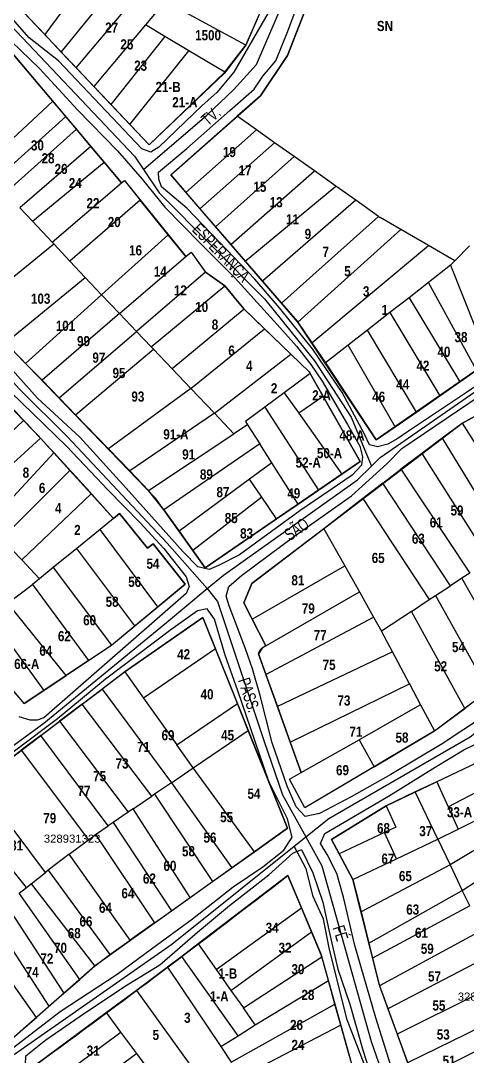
# Model space of a CAD drawing. Extents: x 206155 to 208014, y 4847439 to 4850017.
# Drawn here: x 207093.9 to 207204, y 4849237.2 to 4849492.7 of the extents above; entities that cross this region are included whole.
import ezdxf
from ezdxf.enums import TextEntityAlignment as Align

# ---------------------------------------------------------------- set-up
doc = ezdxf.new("R2010")
doc.units = 0
doc.header["$LTSCALE"] = 1.5
doc.header["$MEASUREMENT"] = 0
for name, color, linetype in [('CD-MALHA-LOTES', 40, 'CONTINUOUS'), ('CD_TXT_QUADRA', 7, 'CONTINUOUS'), ('HD-VALAS-DRENOS', 170, 'CONTINUOUS'), ('RU-QUADRAS', 6, 'CONTINUOUS'), ('SV-EIXO-RUA-N-PAV', 6, 'CONTINUOUS'), ('SV-RUA-NAO-PAV-S-GUIA-C-GUIA', 7, 'CONTINUOUS'), ('SV-TXT-RUA-N-PAV-S-GUIA-C-GUIA', 7, 'CONTINUOUS'), ('Th_NmrPort', 7, 'CONTINUOUS')]:
    doc.layers.add(name, color=color, linetype=linetype)
doc.styles.add('ARIAL', font='ARIAL.TTF')
doc.styles.get("Standard").update_dxf_attribs({"font": 'swisscbo.ttf'})

msp = doc.modelspace()

# ---------------------------------------------------------------- linework, layer by layer
at = {"layer": 'CD-MALHA-LOTES', "linetype": 'Continuous'}
for p, q in [((207178.29, 4849531.77), (207159.67, 4849484.16)), ((207112.61, 4849506.67), (207099.85, 4849489.32)), ((207103.94, 4849484.99), (207118.81, 4849503.3)), ((207149.41, 4849486.68), (207156.13, 4849502.1)), ((207107.59, 4849481.13), (207123.89, 4849500.54)), ((207129.5, 4849497.49), (207124.69, 4849491.72)), ((207149.41, 4849486.68), (207129.5, 4849497.49)), ((207094.99, 4849494.46), (207099.85, 4849489.32)), ((207124.69, 4849491.72), (207111.97, 4849476.49)), ((207129.45, 4849488.88), (207124.69, 4849491.72)), ((207099.85, 4849489.32), (207103.94, 4849484.99)), ((207129.45, 4849488.88), (207116.17, 4849472.05)), ((207135.4, 4849485.34), (207129.45, 4849488.88)), ((207144.26, 4849480.06), (207149.41, 4849486.68)), ((207103.94, 4849484.99), (207107.59, 4849481.13)), ((207120.85, 4849467.1), (207135.4, 4849485.34)), ((207144.26, 4849480.06), (207135.4, 4849485.34)), ((207159.67, 4849484.16), (207153.04, 4849474.21)), ((207107.59, 4849481.13), (207111.97, 4849476.49)), ((207125.58, 4849462.09), (207144.26, 4849480.06)), ((207111.97, 4849476.49), (207116.17, 4849472.05)), ((207153.04, 4849474.21), (207147.32, 4849469.16)), ((207084.27, 4849456.52), (207101.86, 4849472.86)), ((207105.04, 4849469.08), (207101.86, 4849472.86)), ((207116.17, 4849472.05), (207120.85, 4849467.1)), ((207105.04, 4849469.08), (207087.41, 4849453.21)), ((207107.66, 4849465.95), (207105.04, 4849469.08)), ((207152.09, 4849465.78), (207147.32, 4849469.16)), ((207120.85, 4849467.1), (207125.58, 4849462.09)), ((207107.66, 4849465.95), (207090.19, 4849450.27)), ((207111.21, 4849461.72), (207107.66, 4849465.95)), ((207134.64, 4849450.39), (207152.09, 4849465.78)), ((207156.51, 4849462.65), (207152.09, 4849465.78)), ((207111.21, 4849461.72), (207093.68, 4849446.58)), ((207114.49, 4849457.82), (207111.21, 4849461.72)), ((207138.11, 4849446.36), (207156.51, 4849462.65)), ((207161.37, 4849459.2), (207156.51, 4849462.65)), ((207141.96, 4849441.9), (207161.37, 4849459.2)), ((207166.32, 4849455.68), (207161.37, 4849459.2)), ((207096.81, 4849443.27), (207114.49, 4849457.82)), ((207118.78, 4849452.7), (207114.49, 4849457.82)), ((207118.78, 4849452.7), (207119.5, 4849453.31)), ((207119.5, 4849453.31), (207123.4, 4849448.47)), ((207145.71, 4849437.56), (207166.32, 4849455.68)), ((207171.58, 4849451.95), (207166.32, 4849455.68)), ((207101.7, 4849438.1), (207118.78, 4849452.7)), ((207149.29, 4849433.4), (207171.58, 4849451.95)), ((207176.55, 4849448.43), (207171.58, 4849451.95)), ((207123.4, 4849448.47), (207106.05, 4849433.42)), ((207130.29, 4849439.94), (207123.4, 4849448.47)), ((207134.64, 4849450.39), (207138.11, 4849446.36)), ((207176.55, 4849448.43), (207153.56, 4849428.46)), ((207182.16, 4849444.44), (207176.55, 4849448.43)), ((207093.68, 4849446.58), (207096.81, 4849443.27)), ((207138.11, 4849446.36), (207141.96, 4849441.9)), ((207096.81, 4849443.27), (207101.7, 4849438.1)), ((207158.25, 4849423.02), (207182.16, 4849444.44)), ((207182.16, 4849444.44), (207182.52, 4849444.19)), ((207187.61, 4849441.23), (207182.52, 4849444.19)), ((207141.96, 4849441.9), (207145.71, 4849437.56)), ((207162.24, 4849418.34), (207187.61, 4849441.23)), ((207194.47, 4849437.26), (207187.61, 4849441.23)), ((207102.12, 4849437.65), (207101.7, 4849438.1)), ((207130.29, 4849439.94), (207113.95, 4849425.21)), ((207134.63, 4849434.57), (207130.29, 4849439.94)), ((207082.92, 4849422.03), (207102.12, 4849437.65)), ((207106.05, 4849433.42), (207102.12, 4849437.65)), ((207134.63, 4849434.57), (207135.91, 4849435.67)), ((207135.91, 4849435.67), (207139.48, 4849430.68)), ((207145.71, 4849437.56), (207149.29, 4849433.4)), ((207165.69, 4849413.3), (207194.47, 4849437.26)), ((207200.93, 4849433.5), (207194.47, 4849437.26)), ((207200.93, 4849433.5), (207204.57, 4849437.22)), ((207106.05, 4849433.42), (207109.82, 4849429.36)), ((207118.28, 4849420.48), (207134.63, 4849434.57)), ((207149.29, 4849433.4), (207153.56, 4849428.46)), ((207200.93, 4849433.5), (207199.86, 4849432.41)), ((207139.48, 4849430.68), (207122.48, 4849416.06)), ((207144.28, 4849427.29), (207139.48, 4849430.68)), ((207199.86, 4849432.41), (207194.45, 4849428.14)), ((207199.86, 4849432.41), (207209.32, 4849408.64)), ((207090.19, 4849413.27), (207109.82, 4849429.36)), ((207109.82, 4849429.36), (207113.85, 4849425.12)), ((207153.56, 4849428.46), (207158.25, 4849423.02)), ((207194.45, 4849428.14), (207189.65, 4849424.4)), ((207206.26, 4849406.48), (207194.45, 4849428.14)), ((207113.85, 4849425.12), (207113.95, 4849425.21)), ((207126.11, 4849412.26), (207144.28, 4849427.29)), ((207148.99, 4849421.58), (207144.28, 4849427.29)), ((207113.85, 4849425.12), (207095.12, 4849408.19)), ((207118.28, 4849420.48), (207113.85, 4849425.12)), ((207158.25, 4849423.02), (207162.07, 4849418.59)), ((207189.65, 4849424.4), (207184.93, 4849420.71)), ((207189.65, 4849424.4), (207202.21, 4849403.64)), ((207118.28, 4849420.48), (207099.18, 4849404.02)), ((207122.48, 4849416.06), (207118.28, 4849420.48)), ((207148.99, 4849421.58), (207131.23, 4849406.88)), ((207154.02, 4849416.74), (207148.99, 4849421.58)), ((207184.93, 4849420.71), (207179.43, 4849416.42)), ((207184.93, 4849420.71), (207197.24, 4849400.16)), ((207162.07, 4849418.59), (207162.24, 4849418.34)), ((207162.24, 4849418.34), (207165.69, 4849413.3)), ((207094.61, 4849394.1), (207073.59, 4849416)), ((207103.41, 4849399.66), (207122.48, 4849416.06)), ((207122.48, 4849416.06), (207126.11, 4849412.26)), ((207135.89, 4849401.98), (207154.02, 4849416.74)), ((207160.5, 4849410.5), (207154.02, 4849416.74)), ((207179.43, 4849416.42), (207174.65, 4849412.69)), ((207191.47, 4849396.18), (207179.43, 4849416.42)), ((207095.12, 4849408.19), (207090.19, 4849413.27)), ((207165.69, 4849413.3), (207169.07, 4849408.34)), ((207174.65, 4849412.69), (207169.07, 4849408.34)), ((207186.22, 4849392.55), (207174.65, 4849412.69)), ((207107.47, 4849395.48), (207126.64, 4849411.7)), ((207126.11, 4849412.26), (207126.64, 4849411.7)), ((207126.64, 4849411.7), (207131.23, 4849406.88)), ((207141.69, 4849395.9), (207160.5, 4849410.5)), ((207160.5, 4849410.5), (207165.05, 4849406.13)), ((207095.12, 4849408.19), (207099.18, 4849404.02)), ((207169.07, 4849408.34), (207181.52, 4849389.31)), ((207131.23, 4849406.88), (207135.89, 4849401.98)), ((207165.28, 4849405.72), (207158.87, 4849400.93)), ((207165.05, 4849406.13), (207165.28, 4849405.72)), ((207168.51, 4849400.02), (207165.28, 4849405.72)), ((207202.21, 4849403.64), (207206.26, 4849406.48)), ((207099.18, 4849404.02), (207103.41, 4849399.66)), ((207197.24, 4849400.16), (207202.21, 4849403.64)), ((207103.41, 4849399.66), (207107.47, 4849395.48)), ((207135.89, 4849401.98), (207115.61, 4849387.11)), ((207141.69, 4849395.9), (207135.89, 4849401.98)), ((207158.87, 4849400.93), (207154.1, 4849397.37)), ((207158.87, 4849400.93), (207162.46, 4849395.87)), ((207168.51, 4849400.02), (207162.46, 4849395.87)), ((207191.47, 4849396.18), (207197.24, 4849400.16)), ((207154.1, 4849397.37), (207149.35, 4849393.83)), ((207154.1, 4849397.37), (207167.33, 4849376.94)), ((207202.82, 4849393.45), (207209.46, 4849397.13)), ((207107.47, 4849395.48), (207115.61, 4849387.11)), ((207141.69, 4849395.9), (207120.86, 4849381.7)), ((207146.48, 4849390.83), (207141.69, 4849395.9)), ((207162.46, 4849395.87), (207173.08, 4849380.89)), ((207186.22, 4849392.55), (207191.47, 4849396.18)), ((207094.61, 4849394.1), (207077.4, 4849377.74)), ((207098.79, 4849389.73), (207094.61, 4849394.1)), ((207149.84, 4849393.06), (207146.48, 4849390.83)), ((207149.35, 4849393.83), (207149.84, 4849393.06)), ((207149.84, 4849393.06), (207152.85, 4849388.34)), ((207181.52, 4849389.31), (207186.22, 4849392.55)), ((207202.82, 4849393.45), (207197.83, 4849389.71)), ((207217.77, 4849369.74), (207202.82, 4849393.45)), ((207081.21, 4849373.64), (207098.79, 4849389.73)), ((207098.79, 4849389.73), (207102.1, 4849386.11)), ((207125.41, 4849376.85), (207146.48, 4849390.83)), ((207197.83, 4849389.71), (207192.79, 4849385.93)), ((207197.83, 4849389.71), (207212.45, 4849365.66)), ((207115.61, 4849387.11), (207120.86, 4849381.7)), ((207152.85, 4849388.34), (207129.25, 4849372.05)), ((207155.85, 4849383.63), (207152.85, 4849388.34)), ((207102.1, 4849386.11), (207085.89, 4849368.61)), ((207106.02, 4849381.8), (207102.1, 4849386.11)), ((207192.79, 4849385.93), (207187.62, 4849382.06)), ((207192.79, 4849385.93), (207209.46, 4849359.64)), ((207106.02, 4849381.8), (207089.29, 4849364.96)), ((207111.32, 4849375.99), (207106.02, 4849381.8)), ((207155.85, 4849383.63), (207150.36, 4849379.6)), ((207162.32, 4849373.49), (207155.85, 4849383.63)), ((207183.16, 4849378.61), (207187.62, 4849382.06)), ((207187.62, 4849382.06), (207204.61, 4849356.44)), ((207120.86, 4849381.7), (207125.41, 4849376.85)), ((207150.36, 4849379.6), (207132.96, 4849366.81)), ((207153.34, 4849375.16), (207150.36, 4849379.6)), ((207167.33, 4849376.94), (207173.08, 4849380.89)), ((207129.25, 4849372.05), (207125.41, 4849376.85)), ((207162.32, 4849373.49), (207167.33, 4849376.94)), ((207183.16, 4849378.61), (207178.28, 4849374.83)), ((207199.88, 4849353.33), (207183.16, 4849378.61)), ((207094.17, 4849359.72), (207111.32, 4849375.99)), ((207111.32, 4849375.99), (207116.82, 4849369.94)), ((207153.34, 4849375.16), (207136.34, 4849362.04)), ((207156.95, 4849369.8), (207153.34, 4849375.16)), ((207178.28, 4849374.83), (207168.63, 4849367.38)), ((207178.28, 4849374.83), (207194.65, 4849349.89)), ((207129.25, 4849372.05), (207132.96, 4849366.81)), ((207156.95, 4849369.8), (207162.32, 4849373.49)), ((207116.82, 4849369.94), (207113.49, 4849367.2)), ((207139.4, 4849357.73), (207156.95, 4849369.8)), ((207113.49, 4849367.2), (207107.76, 4849362.53)), ((207127.74, 4849348.12), (207113.49, 4849367.2)), ((207132.96, 4849366.81), (207136.34, 4849362.04)), ((207168.63, 4849367.38), (207150.9, 4849353.91)), ((207168.63, 4849367.38), (207173.81, 4849358.2)), ((207091.92, 4849362.14), (207094.17, 4849359.72)), ((207107.76, 4849362.53), (207101.96, 4849357.79)), ((207122.08, 4849343.41), (207107.76, 4849362.53)), ((207136.34, 4849362.04), (207139.4, 4849357.73)), ((207098.53, 4849355.02), (207094.17, 4849359.72)), ((207101.96, 4849357.79), (207098.53, 4849355.02)), ((207101.96, 4849357.79), (207116.34, 4849338.64)), ((207150.96, 4849345.08), (207173.81, 4849358.2)), ((207173.81, 4849358.2), (207177.42, 4849351.79)), ((207204.61, 4849356.44), (207202.7, 4849355.19)), ((207090.76, 4849349.03), (207096.8, 4849353.66)), ((207098.53, 4849355.02), (207096.8, 4849353.66)), ((207096.8, 4849353.66), (207110.66, 4849334.85)), ((207150.9, 4849353.91), (207148.89, 4849349.13)), ((207202.7, 4849355.19), (207199.88, 4849353.33)), ((207215.61, 4849332.24), (207202.7, 4849355.19)), ((207154.33, 4849338.49), (207177.42, 4849351.79)), ((207177.42, 4849351.79), (207180.9, 4849345.61)), ((207196.14, 4849350.88), (207199.88, 4849353.33)), ((207105.13, 4849331.16), (207090.76, 4849349.03)), ((207148.89, 4849349.13), (207150.96, 4849345.08)), ((207190.23, 4849346.98), (207194.65, 4849349.89)), ((207194.65, 4849349.89), (207196.14, 4849350.88)), ((207196.14, 4849350.88), (207209.24, 4849327.45)), ((207122.08, 4849343.41), (207127.74, 4849348.12)), ((207190.23, 4849346.98), (207182.85, 4849342.13)), ((207203.37, 4849323.03), (207190.23, 4849346.98)), ((207086.42, 4849345.71), (207099.64, 4849327.5)), ((207116.34, 4849338.64), (207122.08, 4849343.41)), ((207138.8, 4849345.52), (207119.59, 4849332.08)), ((207141.91, 4849337.77), (207138.8, 4849345.52)), ((207150.96, 4849345.08), (207154.33, 4849338.49)), ((207154.39, 4849331.41), (207180.9, 4849345.61)), ((207180.9, 4849345.61), (207182.85, 4849342.13)), ((207185.56, 4849337.04), (207182.85, 4849342.13)), ((207080.03, 4849340.82), (207094.77, 4849324.26)), ((207110.66, 4849334.85), (207116.34, 4849338.64)), ((207154.33, 4849338.49), (207153.41, 4849337.96)), ((207141.91, 4849337.77), (207124.2, 4849325.61)), ((207147.33, 4849324.29), (207141.91, 4849337.77)), ((207153.41, 4849337.96), (207152.55, 4849336.54)), ((207152.55, 4849336.54), (207154.39, 4849331.41)), ((207185.56, 4849337.04), (207157.23, 4849323.51)), ((207189.76, 4849329.13), (207185.56, 4849337.04)), ((207110.66, 4849334.85), (207105.13, 4849331.16)), ((207099.64, 4849327.5), (207105.13, 4849331.16)), ((207119.59, 4849332.08), (207113.97, 4849327.83)), ((207119.59, 4849332.08), (207124.2, 4849325.61)), ((207154.39, 4849331.41), (207157.23, 4849323.51)), ((207160.39, 4849314.73), (207189.76, 4849329.13)), ((207189.76, 4849329.13), (207192.51, 4849323.95)), ((207094.77, 4849324.26), (207099.64, 4849327.5)), ((207109.08, 4849324.12), (207113.97, 4849327.83)), ((207113.97, 4849327.83), (207131.1, 4849304.73)), ((207124.2, 4849325.61), (207132.39, 4849314.11)), ((207209.24, 4849327.45), (207203.37, 4849323.03)), ((207109.08, 4849324.12), (207103.48, 4849319.89)), ((207126.22, 4849301.41), (207109.08, 4849324.12)), ((207132.39, 4849314.11), (207147.33, 4849324.29)), ((207150.01, 4849317.62), (207147.33, 4849324.29)), ((207157.23, 4849323.51), (207160.39, 4849314.73)), ((207192.51, 4849323.95), (207177.34, 4849315.32)), ((207192.51, 4849323.95), (207195.93, 4849317.49)), ((207195.93, 4849317.49), (207203.37, 4849323.03)), ((207098.89, 4849316.41), (207103.48, 4849319.89)), ((207103.48, 4849319.89), (207120.44, 4849297.47)), ((207098.89, 4849316.41), (207094.08, 4849312.77)), ((207115.5, 4849294.05), (207098.89, 4849316.41)), ((207136.47, 4849308.39), (207150.01, 4849317.62)), ((207159.71, 4849293.47), (207150.01, 4849317.62)), ((207163.09, 4849307.22), (207177.34, 4849315.32)), ((207177.34, 4849315.32), (207181.06, 4849308.66)), ((207181.06, 4849308.66), (207195.93, 4849317.49)), ((207083.44, 4849304.7), (207094.08, 4849312.77)), ((207094.08, 4849312.77), (207110.61, 4849290.67)), ((207136.47, 4849308.39), (207132.39, 4849314.11)), ((207160.39, 4849314.73), (207163.09, 4849307.22)), ((207210.26, 4849311.52), (207196.51, 4849304.98)), ((207131.1, 4849304.73), (207136.47, 4849308.39)), ((207151.57, 4849287.68), (207136.47, 4849308.39)), ((207181.06, 4849308.66), (207164, 4849298.54)), ((207160.22, 4849305.59), (207163.09, 4849307.22)), ((207164, 4849298.54), (207160.22, 4849305.59)), ((207199.29, 4849298.81), (207214.03, 4849306.5)), ((207100.05, 4849282.61), (207083.44, 4849304.7)), ((207131.1, 4849304.73), (207126.89, 4849301.87)), ((207131.1, 4849304.73), (207145.96, 4849283.7)), ((207196.51, 4849304.98), (207191.18, 4849302.44)), ((207196.51, 4849304.98), (207199.29, 4849298.81)), ((207095.34, 4849278.84), (207077.98, 4849300.53)), ((207121.62, 4849298.28), (207126.22, 4849301.41)), ((207126.89, 4849301.87), (207126.22, 4849301.41)), ((207126.89, 4849301.87), (207141.19, 4849280.31)), ((207191.18, 4849302.44), (207184.01, 4849299)), ((207196.73, 4849290.79), (207191.18, 4849302.44)), ((207201.77, 4849293.3), (207217.92, 4849301.32)), ((207120.44, 4849297.47), (207116.71, 4849294.89)), ((207121.02, 4849297.87), (207120.44, 4849297.47)), ((207121.62, 4849298.28), (207121.02, 4849297.87)), ((207135.74, 4849276.44), (207121.62, 4849298.28)), ((207184.01, 4849299), (207170.55, 4849290.75)), ((207184.01, 4849299), (207186.41, 4849293.78)), ((207199.29, 4849298.81), (207201.77, 4849293.3)), ((207116.71, 4849294.89), (207115.5, 4849294.05)), ((207116.71, 4849294.89), (207131.12, 4849273.15)), ((207220.95, 4849297.28), (207199.77, 4849284.43)), ((207112.4, 4849291.91), (207115.5, 4849294.05)), ((207151.57, 4849287.68), (207159.71, 4849293.47)), ((207183.62, 4849292.46), (207172.46, 4849287.16)), ((207186.41, 4849293.78), (207183.62, 4849292.46)), ((207186.56, 4849285.96), (207183.62, 4849292.46)), ((207196.73, 4849290.79), (207201.77, 4849293.3)), ((207202.77, 4849278.13), (207224.59, 4849292.43)), ((207105.86, 4849287.06), (207110.61, 4849290.67)), ((207110.61, 4849290.67), (207112.4, 4849291.91)), ((207112.4, 4849291.91), (207126.94, 4849270.18)), ((207170.55, 4849290.75), (207172.46, 4849287.16)), ((207186.56, 4849285.96), (207196.73, 4849290.79)), ((207196.73, 4849290.79), (207199.77, 4849284.43)), ((207145.96, 4849283.7), (207151.57, 4849287.68)), ((207105.86, 4849287.06), (207100.73, 4849283.14)), ((207120.89, 4849265.89), (207105.86, 4849287.06)), ((207172.46, 4849287.16), (207175.82, 4849280.85)), ((207175.82, 4849280.85), (207186.56, 4849285.96)), ((207096.51, 4849279.77), (207100.05, 4849282.61)), ((207100.73, 4849283.14), (207100.05, 4849282.61)), ((207100.73, 4849283.14), (207115.86, 4849262.31)), ((207141.19, 4849280.31), (207145.96, 4849283.7)), ((207199.77, 4849284.43), (207177.83, 4849272.84)), ((207199.77, 4849284.43), (207202.77, 4849278.13)), ((207095.34, 4849278.84), (207096.51, 4849279.77)), ((207096.51, 4849279.77), (207112.18, 4849259.48)), ((207135.74, 4849276.44), (207141.19, 4849280.31)), ((207159.81, 4849281.87), (207137.68, 4849264.96)), ((207163.15, 4849273.89), (207159.81, 4849281.87)), ((207175.82, 4849280.85), (207177.83, 4849272.84)), ((207093.58, 4849277.43), (207095.34, 4849278.84)), ((207108.47, 4849256.2), (207093.58, 4849277.43)), ((207179.76, 4849265.1), (207202.77, 4849278.13)), ((207204.6, 4849274.31), (207202.77, 4849278.13)), ((207090.23, 4849274.74), (207104.57, 4849252.77)), ((207131.12, 4849273.15), (207135.74, 4849276.44)), ((207126.94, 4849270.18), (207131.12, 4849273.15)), ((207142.11, 4849258.64), (207163.15, 4849273.89)), ((207165.64, 4849267.97), (207163.15, 4849273.89)), ((207177.83, 4849272.84), (207179.76, 4849265.1)), ((207204.6, 4849274.31), (207180.67, 4849261.47)), ((207086.48, 4849271.72), (207100.9, 4849249.55)), ((207126.94, 4849270.18), (207120.89, 4849265.89)), ((207097.8, 4849246.83), (207082.48, 4849268.51)), ((207145.73, 4849253.49), (207165.64, 4849267.97)), ((207167.98, 4849262.29), (207165.64, 4849267.97)), ((207207.48, 4849268.27), (207182.4, 4849254.62)), ((207115.86, 4849262.31), (207120.89, 4849265.89)), ((207137.68, 4849264.96), (207133.65, 4849261.88)), ((207137.68, 4849264.96), (207142.11, 4849258.64)), ((207179.76, 4849265.1), (207180.67, 4849261.47)), ((207112.4, 4849259.65), (207115.86, 4849262.31)), ((207133.65, 4849261.88), (207130.11, 4849259.18)), ((207147.51, 4849242.3), (207133.65, 4849261.88)), ((207148.81, 4849249.18), (207168.16, 4849261.78)), ((207168.16, 4849261.78), (207167.98, 4849262.29)), ((207169.79, 4849255.96), (207168.16, 4849261.78)), ((207210.27, 4849262.42), (207184.46, 4849248.92)), ((207112.18, 4849259.48), (207108.47, 4849256.2)), ((207112.18, 4849259.48), (207112.4, 4849259.65)), ((207130.11, 4849259.18), (207129.71, 4849258.87)), ((207130.11, 4849259.18), (207143.24, 4849239.62)), ((207180.67, 4849261.47), (207182.4, 4849254.62)), ((207129.71, 4849258.87), (207122.45, 4849253.49)), ((207142.11, 4849258.64), (207145.73, 4849253.49)), ((207104.57, 4849252.77), (207108.47, 4849256.2)), ((207151.73, 4849244.95), (207169.79, 4849255.96)), ((207171.4, 4849250.05), (207169.79, 4849255.96)), ((207182.4, 4849254.62), (207184.46, 4849248.92)), ((207100.9, 4849249.55), (207104.57, 4849252.77)), ((207122.45, 4849253.49), (207115.06, 4849248.02)), ((207122.45, 4849253.49), (207138.46, 4849231.24)), ((207145.73, 4849253.49), (207148.81, 4849249.18)), ((207207.01, 4849252.79), (207186.73, 4849242.66)), ((207097.8, 4849246.83), (207100.9, 4849249.55)), ((207145.83, 4849235.76), (207171.4, 4849250.05)), ((207151.73, 4849244.95), (207148.81, 4849249.18)), ((207172.84, 4849244.9), (207171.4, 4849250.05)), ((207184.46, 4849248.92), (207186.73, 4849242.66)), ((207093.79, 4849243.3), (207097.8, 4849246.83)), ((207115.06, 4849248.02), (207097.88, 4849235.3)), ((207118.65, 4849243.17), (207115.06, 4849248.02)), ((207172.84, 4849244.9), (207141.54, 4849228.63)), ((207147.51, 4849242.3), (207151.73, 4849244.95)), ((207174.98, 4849237.22), (207172.84, 4849244.9)), ((207207.46, 4849244.46), (207189.29, 4849235.58)), ((207101.37, 4849230.47), (207118.65, 4849243.17)), ((207122.53, 4849237.94), (207118.65, 4849243.17)), ((207143.24, 4849239.62), (207147.51, 4849242.3)), ((207186.73, 4849242.66), (207189.29, 4849235.58)), ((207143.24, 4849239.62), (207145.83, 4849235.76)), ((207209, 4849239.87), (207190.98, 4849230.91)), ((207122.53, 4849237.94), (207105.26, 4849225.1)), ((207126.19, 4849233), (207122.53, 4849237.94))]:
    msp.add_line(p, q, dxfattribs=at)
at = {"layer": 'CD-MALHA-LOTES', "linetype": 'Continuous', "flags": 128}
for points in [[(207101.86, 4849472.86), (207091.59, 4849485.1), (207089.46, 4849483.38)], [(207147.32, 4849469.16), (207130.93, 4849454.69), (207134.64, 4849450.39)], [(207173.08, 4849380.89), (207177.57, 4849383.98), (207168.51, 4849400.02)], [(207127.74, 4849348.12), (207134.49, 4849353.73), (207126.55, 4849363.65), (207125.17, 4849362.58), (207118.3, 4849371.13), (207116.82, 4849369.94)]]:
    msp.add_lwpolyline(points, dxfattribs=at)
at = {"layer": 'CD-MALHA-LOTES', "linetype": 'Continuous'}
for p in [(207135.4, 4849485.34), (207107.66, 4849465.95), (207171.58, 4849451.95), (207149.29, 4849433.4), (207149.29, 4849433.4), (207153.56, 4849428.46), (207165.69, 4849413.3), (207126.64, 4849411.7), (207120.86, 4849381.7), (207120.86, 4849381.7), (207132.96, 4849366.81), (207190.23, 4849346.98), (207189.76, 4849329.13), (207113.97, 4849327.83), (207203.37, 4849323.03), (207132.39, 4849314.11), (207136.47, 4849308.39), (207100.05, 4849282.61), (207096.51, 4849279.77), (207115.86, 4849262.31), (207168.16, 4849261.78), (207168.16, 4849261.78)]:
    msp.add_point(p, dxfattribs=at)
at = {"layer": 'HD-VALAS-DRENOS', "flags": 128}
msp.add_lwpolyline([(207205.49, 4849162.1), (207202.5, 4849164.21), (207201.29, 4849166.4), (207197.84, 4849178.2), (207194.98, 4849186.98), (207191.37, 4849197.73), (207187.08, 4849208.2), (207184.28, 4849215.99), (207183.52, 4849221.73), (207180.03, 4849231.75), (207174.42, 4849246.19), (207170.01, 4849263.54), (207168.56, 4849271.07), (207166.06, 4849276.66), (207164.31, 4849283.44), (207161.3, 4849289.1)], dxfattribs=at)
at = {"layer": 'RU-QUADRAS', "color": 6, "linetype": 'Continuous'}
msp.add_lwpolyline([(207028.27, 4849564.59), (207029.65, 4849567.07), (207071.83, 4849596.27), (207093.05, 4849575.87), (207111.59, 4849555.43), (207113.69, 4849557.69), (207138.62, 4849533.37), (207128.89, 4849569.54), (207139.09, 4849574.78), (207150.12, 4849578.08), (207167.99, 4849572.95), (207183.24, 4849561.44), (207163.08, 4849521.33), (207164.18, 4849520.78), (207149.41, 4849486.68), (207144.06, 4849479.72), (207125.58, 4849462.09), (207078.46, 4849511.94), (207028.66, 4849561.15)], close=True, dxfattribs=at)
for points in [[(207334.86, 4849502.27), (207244.84, 4849435.17), (207230.95, 4849464.22), (207228.86, 4849462.08), (207242.25, 4849433.33), (207209.32, 4849408.64), (207181.52, 4849389.31), (207162.27, 4849418.37), (207130.93, 4849454.69), (207153.04, 4849474.21), (207159.67, 4849484.16), (207178.29, 4849531.77)], [(207091.59, 4849485.1), (207118.78, 4849452.7), (207119.5, 4849453.31), (207134.63, 4849434.57), (207135.91, 4849435.67), (207139.4, 4849430.74), (207144.28, 4849427.29), (207148.84, 4849421.72), (207165.05, 4849406.13), (207177.57, 4849383.98), (207139.4, 4849357.73), (207127.19, 4849374.96), (207086.76, 4849416.8)], [(207205.2, 4849182.24), (207197.47, 4849202.12), (207199.85, 4849203.1), (207197.69, 4849209.16), (207196.74, 4849208.73), (207193.95, 4849215.69), (207196.24, 4849216.79), (207182.34, 4849254.79), (207175.82, 4849280.85), (207170.55, 4849290.75), (207184.01, 4849299), (207210.26, 4849311.52)]]:
    msp.add_lwpolyline(points, dxfattribs=at)
for points in [[(206991.21, 4849433.21), (207032.61, 4849459.47), (207035.61, 4849455.51), (207037.49, 4849456.57), (207041.08, 4849449.83), (207042.99, 4849450.92, -0.032171), (207073.59, 4849416, -0.012859), (207116.82, 4849369.94), (207118.3, 4849371.13), (207125.17, 4849362.58), (207126.55, 4849363.65), (207134.49, 4849353.73), (207116.31, 4849338.61), (207094.77, 4849324.26, 0.022003), (207074.08, 4849346.94), (207069.72, 4849352.35), (207053.93, 4849369.34), (207053.38, 4849368.81, -0.008751), (207013.52, 4849409.71), (207000.99, 4849425.42)], [(207148.89, 4849349.13), (207150.9, 4849353.91), (207202.79, 4849393.43), (207214.12, 4849399.71), (207248.63, 4849427.4), (207259.71, 4849401.73), (207255.82, 4849400.12), (207256.44, 4849398.71), (207272.81, 4849374.54), (207266.51, 4849370.77), (207265.24, 4849372.61), (207258.92, 4849368.06), (207260.22, 4849366.24), (207227.22, 4849341.57), (207221.9, 4849336.12), (207215.64, 4849332.27), (207196.24, 4849317.67), (207164, 4849298.54), (207160.22, 4849305.59), (207163.09, 4849307.22), (207152.55, 4849336.54, -0.257257), (207154.33, 4849338.49)], [(207052.32, 4849281.45), (207053.94, 4849283.6), (207069.57, 4849294.1), (207119.44, 4849331.97), (207138.8, 4849345.52), (207159.71, 4849293.47), (207112.4, 4849259.65), (207088.21, 4849238.4), (207053.4, 4849277.95, -0.121425)], [(207097.88, 4849235.3, 0.007543), (207159.81, 4849281.87), (207167.92, 4849262.49), (207176.81, 4849230.68), (207179.79, 4849232.11, 0.029512), (207187.89, 4849203.62), (207203.52, 4849159.35), (207171.11, 4849134.63), (207147.8, 4849168.91, -0.01253)]]:
    msp.add_lwpolyline(points, format="xyb", close=True, dxfattribs=at)
at = {"layer": 'SV-EIXO-RUA-N-PAV'}
for points in [[(207124.19, 4849456.05), (207139.84, 4849469.42), (207146.39, 4849475.67), (207152.04, 4849481.92), (207166.63, 4849515.85), (207185.97, 4849558.25), (207187.44, 4849559.1), (207195.79, 4849563.91), (207219, 4849577), (207234.55, 4849585.96), (207236.56, 4849587.12), (207259.63, 4849602.41), (207261.52, 4849603.61), (207264.22, 4849605.31), (207265.9, 4849606.09), (207267.48, 4849606.8), (207281.65, 4849618.67), (207286.79, 4849622.02), (207325.58, 4849647.34)], [(207019.09, 4849565.5), (207029.15, 4849554.25), (207037.42, 4849548.71), (207122.01, 4849459.28), (207124.19, 4849456.05), (207128.09, 4849450.24), (207154.06, 4849424.12), (207166.38, 4849408.84), (207175.42, 4849394.96), (207180.36, 4849382.81)], [(206955.51, 4849550.36), (206973.51, 4849531.22), (206994.53, 4849508.87), (207010.75, 4849491.56), (207026.5, 4849472.85), (207033.55, 4849465.55), (207035.23, 4849463.8), (207069.62, 4849428.33), (207093.63, 4849401.82), (207105.48, 4849390.05), (207130.02, 4849363.83), (207139.93, 4849352.63), (207142.41, 4849349.41), (207153.82, 4849315.12), (207158.5, 4849301.71), (207164.22, 4849291.38), (207168.17, 4849284.24), (207180.33, 4849240.89), (207203.72, 4849173.84), (207211.57, 4849159.65)], [(206998.2, 4849247.23), (207042.94, 4849279.56), (207044.97, 4849280.67), (207049.14, 4849282.94), (207083.25, 4849307.37), (207093.76, 4849315.11), (207099.59, 4849319.4), (207129.85, 4849344.29), (207139.93, 4849352.63), (207143.94, 4849355.94), (207176.92, 4849379.43), (207180.36, 4849382.81), (207182.56, 4849384.98), (207237.24, 4849422.93), (207245.77, 4849429.34), (207247.59, 4849430.71), (207306.11, 4849474.7), (207378.83, 4849526), (207399.77, 4849542.27)], [(207010.62, 4849182.69), (207038.81, 4849198.1), (207041.24, 4849199.01), (207045.38, 4849200.54), (207086.35, 4849233.62), (207088.75, 4849235.29), (207131.16, 4849264.9), (207164.22, 4849291.38), (207169.87, 4849295.91), (207204.73, 4849316.01), (207208.74, 4849319.24), (207214.31, 4849323.72), (207252.71, 4849351.31), (207271.44, 4849364.78), (207277.96, 4849370.54), (207278.24, 4849370.78), (207285.91, 4849377.55), (207323.77, 4849404.89), (207326.06, 4849407.42), (207332.98, 4849415.04), (207361.26, 4849433.08), (207386.45, 4849452.59), (207399.59, 4849462.77), (207442.07, 4849489.27)]]:
    msp.add_lwpolyline(points, dxfattribs=at)
at = {"layer": 'SV-RUA-NAO-PAV-S-GUIA-C-GUIA', "flags": 128}
for points in [[(207214.61, 4849408.28), (207203.81, 4849401.03), (207189.54, 4849391.45), (207186.93, 4849389.68), (207184.39, 4849388.22), (207181.87, 4849387.59), (207179.89, 4849388.13), (207178.67, 4849390.72), (207173.14, 4849401.03), (207165.87, 4849411.74), (207157.73, 4849421.92), (207151.61, 4849428.99), (207144.76, 4849436.19), (207134.86, 4849446.48), (207128.65, 4849451.74), (207127.99, 4849453.61), (207127.93, 4849455.38), (207134.89, 4849461.21), (207145.51, 4849470.58), (207151.47, 4849475.83), (207153.63, 4849479.06), (207156.78, 4849482.88), (207159.81, 4849490.19), (207170.19, 4849518.09)], [(207156.74, 4849497.82), (207146.47, 4849480.03), (207142.3, 4849474.99), (207138.65, 4849471.8), (207127.94, 4849461.5), (207126.02, 4849460.29), (207123.81, 4849461.13), (207103.26, 4849482.82), (207096.05, 4849488.55), (207086.55, 4849499.33)], [(207087.08, 4849492.01), (207098.59, 4849480.95), (207107.91, 4849470.75), (207117.77, 4849460.6), (207123.89, 4849453.68), (207129.44, 4849446.77), (207138.24, 4849437.8), (207146.77, 4849429.19), (207152.24, 4849423.24), (207157.15, 4849417.77), (207161.89, 4849412.4), (207165.44, 4849407.94), (207168.24, 4849403.78), (207174.51, 4849393.07), (207177.54, 4849387.74), (207178.21, 4849385.14), (207177.9, 4849383.04), (207175.61, 4849380.61), (207162.72, 4849371.78), (207147.86, 4849360.96), (207142.7, 4849358.32), (207140.42, 4849357.34), (207137.56, 4849357.98), (207134, 4849361.72), (207119.91, 4849377.42), (207108.51, 4849389.95), (207098.05, 4849399.6), (207091.15, 4849407.33)], [(207091.41, 4849401.19), (207105.27, 4849387.69), (207115.39, 4849377.02), (207123.36, 4849368.84), (207129.18, 4849362.5), (207134.72, 4849355.53), (207135.42, 4849353.15), (207134.72, 4849351.38), (207099.62, 4849320.72), (207097.96, 4849320.19), (207096.24, 4849320.19), (207093.59, 4849320.98)], [(207208.48, 4849321.36), (207197.81, 4849314.34), (207185.15, 4849306.72), (207175.39, 4849301.23), (207167.62, 4849297.11), (207164.03, 4849296.36), (207161.82, 4849298.8), (207159.64, 4849303.86), (207155.92, 4849314.56), (207152.92, 4849326.24), (207151.03, 4849332.85), (207149.35, 4849337.74), (207145.29, 4849348.33), (207144.54, 4849350.73), (207145.23, 4849353.16), (207148.32, 4849355.89), (207161.53, 4849365.63), (207175.47, 4849375.49), (207184.17, 4849383.4), (207187.87, 4849387.16), (207207.19, 4849400.25)], [(207090.07, 4849237.84), (207103.66, 4849248.27), (207117.7, 4849257.51), (207126.19, 4849263.75), (207136.27, 4849271.12), (207146.32, 4849279.04), (207153.64, 4849283.97), (207158.83, 4849288.11), (207160.84, 4849291.32), (207159.71, 4849295.84), (207155.11, 4849305.01), (207150.6, 4849318.23), (207147.42, 4849327.36), (207144.34, 4849336.19), (207141.66, 4849345.09), (207139.91, 4849347.62), (207137.52, 4849347.17), (207130.97, 4849342.47), (207114.83, 4849330.25), (207103.01, 4849320.52), (207083.4, 4849305.76)], [(207205.23, 4849175.66), (207198.34, 4849194.52), (207193.37, 4849210.26), (207187.81, 4849226.52), (207181.44, 4849246.73), (207176.3, 4849264.56), (207173.48, 4849276.47), (207171.84, 4849282.33), (207169.49, 4849286.99), (207167.82, 4849289.76), (207168.93, 4849292.16), (207184.58, 4849301.43), (207196.13, 4849308.55), (207203.14, 4849312.82), (207205.89, 4849314.19)], [(207095.05, 4849233.02), (207095.18, 4849237.32), (207100.1, 4849241.26), (207108.59, 4849247.1), (207119.49, 4849254.4), (207128.26, 4849259.76), (207137.51, 4849267.88), (207145.39, 4849274.43), (207155.12, 4849282), (207160.99, 4849287.33), (207163.18, 4849288.24), (207165.92, 4849282.48), (207168.44, 4849275.24), (207170.16, 4849267.31), (207172.14, 4849258.75), (207175.09, 4849250.07), (207178.37, 4849238.49), (207182.24, 4849226.42)]]:
    msp.add_lwpolyline(points, dxfattribs=at)

# ---------------------------------------------------------------- texts
at = {"layer": 'CD_TXT_QUADRA', "color": 7, "linetype": 'Continuous', "style": 'ARIAL'}
for s, p in [('328931323', (207106.61, 4849290.92)), ('328931342', (207208.65, 4849251.95))]:
    msp.add_text(s, height=2, dxfattribs=at).set_placement(p, align=Align.MIDDLE)
at = {"layer": 'SV-TXT-RUA-N-PAV-S-GUIA-C-GUIA', "style": 'ARIAL', "width": 0.7}
for s, rotation, p in [('TV.', 41, (207140.07, 4849466.62)), ('ESPERANÇA', 314, (207135.99, 4849441.02)), ('SÃO', 35, (207160.26, 4849364.27)), ('PASS.', 288, (207147.45, 4849330.02)), ('FÉ', 288, (207170.75, 4849268.92))]:
    msp.add_text(s, height=3, rotation=rotation, dxfattribs=at).set_placement(p)
at = {"layer": 'Th_NmrPort', "color": 1}
for s, p in [('27', (207114.75, 4849491.04)), ('SN', (207181.72, 4849491.44)), ('1500', (207136.93, 4849489.16)), ('25', (207118.51, 4849486.91)), ('23', (207121.89, 4849481.65)), ('21-B', (207127.15, 4849476.39)), ('21-A', (207131.29, 4849472.63)), ('30', (207096.46, 4849461.99)), ('19', (207143.79, 4849460.34)), ('28', (207099.08, 4849458.79)), ('26', (207102.28, 4849456.17)), ('17', (207147.65, 4849455.8)), ('24', (207105.78, 4849452.68)), ('15', (207151.3, 4849451.78)), ('22', (207110.15, 4849447.73)), ('13', (207155.32, 4849447.96)), ('20', (207115.39, 4849443.07)), ('11', (207159.34, 4849443.75)), ('9', (207163.93, 4849440.12)), ('16', (207120.64, 4849436.09)), ('7', (207168.33, 4849435.72)), ('14', (207126.75, 4849430.85)), ('5', (207173.69, 4849430.94)), ('103', (207096.46, 4849424.16)), ('12', (207131.7, 4849426.2)), ('3', (207178.29, 4849425.97)), ('10', (207136.95, 4849422.12)), ('1', (207182.88, 4849421.38)), ('101', (207102.58, 4849417.46)), ('8', (207141.02, 4849417.76)), ('99', (207107.82, 4849413.68)), ('38', (207200.87, 4849414.68)), ('6', (207145.1, 4849411.35)), ('97', (207111.61, 4849409.61)), ('40', (207196.66, 4849411.05)), ('4', (207149.47, 4849407.57)), ('42', (207191.49, 4849407.61)), ('95', (207116.56, 4849405.82)), ('2', (207155.59, 4849402.04)), ('44', (207186.52, 4849403.02)), ('93', (207121.22, 4849400)), ('2-A', (207165.78, 4849400.3)), ('46', (207180.58, 4849399.96)), ('91-A', (207129.08, 4849390.69)), ('48-A', (207172.48, 4849390.4)), ('91', (207133.74, 4849385.74)), ('50-A', (207166.95, 4849386.04)), ('52-A', (207161.7, 4849383.71)), ('8', (207094.42, 4849381.23)), ('89', (207138.11, 4849380.8)), ('6', (207098.41, 4849377.46)), ('87', (207142.19, 4849376.43)), ('49', (207159.66, 4849376.14)), ('4', (207102.39, 4849372.46)), ('59', (207199.88, 4849371.89)), ('85', (207144.23, 4849370.03)), ('61', (207194.75, 4849368.96)), ('2', (207107.1, 4849367.08)), ('83', (207148.01, 4849366.25)), ('63', (207190.35, 4849364.94)), ('65', (207180.45, 4849360.18)), ('54', (207124.94, 4849358.77)), ('56', (207120.43, 4849354.28)), ('81', (207160.66, 4849354.68)), ('58', (207114.87, 4849349.38)), ('79', (207163.23, 4849347.72)), ('60', (207109.32, 4849344.81)), ('62', (207103.1, 4849340.89)), ('77', (207166.16, 4849341.13)), ('64', (207098.53, 4849337.3)), ('54', (207200.24, 4849338.2)), ('42', (207132.5, 4849336.41)), ('66-A', (207092.31, 4849334.03)), ('75', (207168.36, 4849333.81)), ('52', (207195.85, 4849333.44)), ('40', (207138.28, 4849326.55)), ('73', (207172.02, 4849325.02)), ('71', (207174.96, 4849317.33)), ('69', (207128.64, 4849316.44)), ('45', (207143.33, 4849316.44)), ('58', (207186.32, 4849315.86)), ('71', (207122.62, 4849313.56)), ('73', (207117.32, 4849309.47)), ('69', (207171.66, 4849307.81)), ('75', (207111.78, 4849306.34)), ('77', (207107.93, 4849302.73)), ('54', (207149.83, 4849302.01)), ('55', (207143.09, 4849296.23)), ('33-A', (207199, 4849297.46)), ('79', (207099.5, 4849295.99)), ('56', (207138.99, 4849291.18)), ('68', (207181.77, 4849293.51)), ('37', (207192.18, 4849292.79)), ('81', (207091.31, 4849289.25)), ('58', (207133.69, 4849287.81)), ('67', (207182.84, 4849285.98)), ('60', (207129.12, 4849284.2)), ('62', (207124.06, 4849281.07)), ('65', (207187.16, 4849281.69)), ('64', (207118.76, 4849277.46)), ('64', (207113.23, 4849273.86)), ('63', (207188.96, 4849273.44)), ('66', (207108.41, 4849270.49)), ('34', (207154.32, 4849268.94)), ('68', (207105.52, 4849267.6)), ('61', (207191.11, 4849267.7)), ('70', (207102.15, 4849263.99)), ('32', (207157.5, 4849264)), ('59', (207192.55, 4849263.76)), ('72', (207098.78, 4849261.34)), ('74', (207095.16, 4849257.98)), ('30', (207160.67, 4849258.71)), ('1-B', (207142.68, 4849257.64)), ('57', (207194.34, 4849256.94)), ('1-A', (207140.56, 4849252)), ('28', (207163.14, 4849252.37)), ('55', (207195.42, 4849249.77)), ('3', (207134.21, 4849246.72)), ('26', (207160.32, 4849244.95)), ('53', (207196.49, 4849242.59)), ('5', (207126.44, 4849242.49)), ('24', (207160.67, 4849240.02)), ('31', (207110.21, 4849238.61)), ('51', (207197.93, 4849236.14))]:
    msp.add_text(s, height=2.5, dxfattribs=at).set_placement(p, align=Align.MIDDLE_LEFT)

doc.saveas('drawing.dxf')
